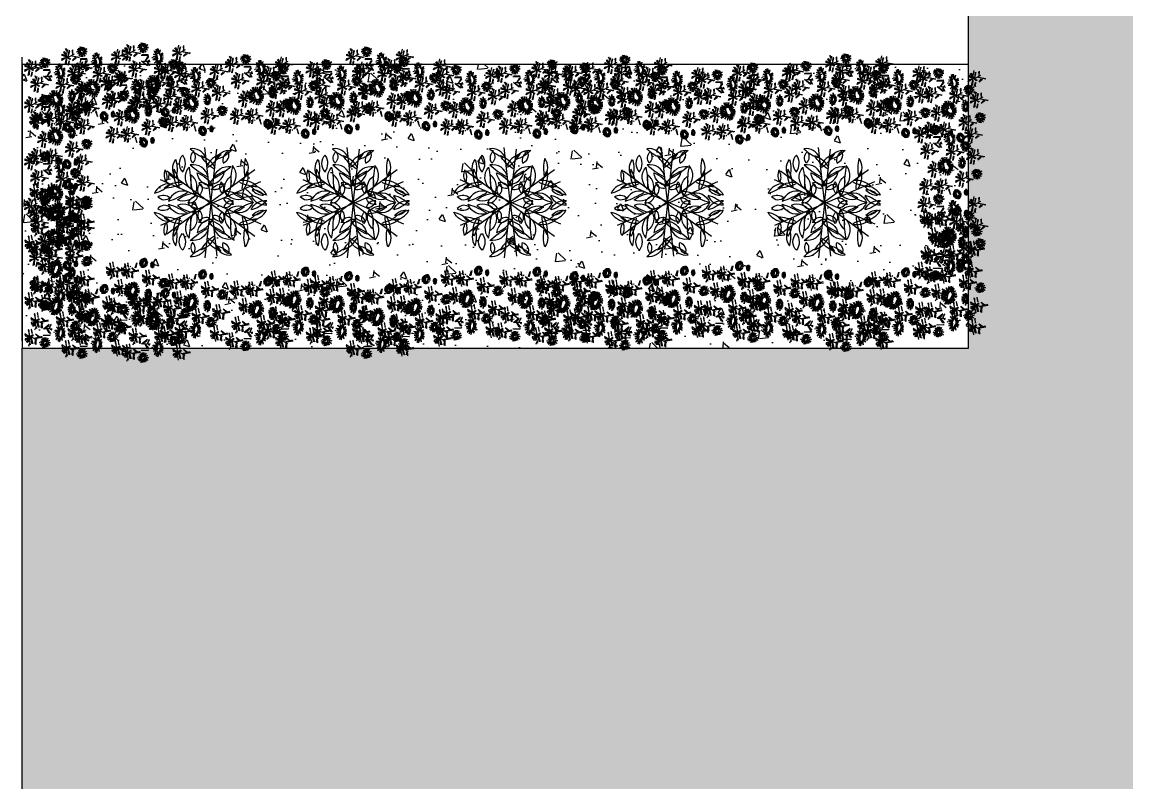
# Model space of a CAD drawing. Header units: millimetres. Extents: x 2508 to 2607, y 837 to 997.
# Drawn here: x 2524.72 to 2530.56, y 957.7 to 961.72 of the extents above; entities that cross this region are included whole.
import ezdxf

# ---------------------------------------------------------------- set-up
doc = ezdxf.new("R2010")
doc.units = ezdxf.units.MM
doc.linetypes.add('DASHED', pattern=[19.05, 12.7, -6.35])

# ---------------------------------------------------------------- blocks, each defined once
blk = doc.blocks.new('mh')
at = {"color": 86, "linetype": 'Continuous'}
for p, q in [((998.5181, 665.3863), (998.5072, 665.3446)), ((998.5074, 665.3476), (998.5142, 665.3886)), ((998.3877, 665.3411), (998.3611, 665.3422)), ((998.3651, 665.3379), (998.3874, 665.3404)), ((998.4008, 665.316), (998.3664, 665.3261)), ((998.3842, 665.348), (998.4014, 665.3151)), ((998.4038, 665.3744), (998.3929, 665.3326)), ((998.3932, 665.3356), (998.3999, 665.3766)), ((998.4001, 665.3105), (998.4079, 665.3292)), ((998.4115, 665.3249), (998.4008, 665.3125)), ((998.4026, 665.3518), (998.416, 665.3392)), ((998.4168, 665.3406), (998.403, 665.3584)), ((998.4079, 665.3292), (998.4115, 665.3249)), ((998.4429, 665.3166), (998.4188, 665.3214)), ((998.4199, 665.3215), (998.4407, 665.3192)), ((998.4404, 665.3229), (998.4426, 665.3204)), ((998.4671, 665.3166), (998.4815, 665.3224)), ((998.4828, 665.3226), (998.4696, 665.3156)), ((998.4727, 665.3256), (998.4979, 665.3202)), ((998.502, 665.3531), (998.4754, 665.3542)), ((998.4754, 665.3542), (998.4794, 665.3499)), ((998.4794, 665.3499), (998.5017, 665.3524)), ((998.5151, 665.328), (998.4807, 665.3381)), ((998.4807, 665.3381), (998.4813, 665.3327)), ((998.4813, 665.3327), (998.514, 665.3279)), ((998.5158, 665.3261), (998.486, 665.3119)), ((998.4875, 665.3041), (998.5137, 665.324)), ((998.4972, 665.2978), (998.5127, 665.3235)), ((998.4984, 665.36), (998.5156, 665.3271)), ((998.5137, 665.324), (998.5054, 665.2969)), ((998.5127, 665.3235), (998.5311, 665.2948)), ((998.5144, 665.3225), (998.5221, 665.3412)), ((998.5202, 665.298), (998.5144, 665.3225)), ((998.5258, 665.3369), (998.5151, 665.3245)), ((998.5172, 665.3704), (998.5169, 665.3638)), ((998.5169, 665.3638), (998.5302, 665.3512)), ((998.531, 665.3526), (998.5172, 665.3704)), ((998.5221, 665.3412), (998.5258, 665.3369)), ((998.5571, 665.3286), (998.5331, 665.3334)), ((998.5341, 665.3335), (998.5549, 665.3311)), ((998.6385, 665.3267), (998.6276, 665.285)), ((998.6278, 665.288), (998.6346, 665.3289)), ((998.3584, 665.3136), (998.3836, 665.3082)), ((998.367, 665.3207), (998.3997, 665.3159)), ((998.4016, 665.3141), (998.3718, 665.2999)), ((998.3733, 665.2921), (998.3994, 665.312)), ((998.383, 665.2858), (998.3985, 665.3115)), ((998.3912, 665.2849), (998.383, 665.2858)), ((998.3994, 665.312), (998.3912, 665.2849)), ((998.3985, 665.3115), (998.4169, 665.2829)), ((998.4059, 665.286), (998.4001, 665.3105)), ((998.4169, 665.2829), (998.4059, 665.286)), ((998.4062, 665.3081), (998.4347, 665.3056)), ((998.4383, 665.3007), (998.4066, 665.3081)), ((998.4347, 665.3056), (998.4383, 665.3007)), ((998.4407, 665.3192), (998.4429, 665.3166)), ((998.4958, 665.2774), (998.4849, 665.2357)), ((998.4851, 665.2386), (998.4919, 665.2796)), ((998.486, 665.3119), (998.4875, 665.3041)), ((998.5054, 665.2969), (998.4972, 665.2978)), ((998.5311, 665.2948), (998.5202, 665.298)), ((998.5205, 665.3201), (998.549, 665.3176)), ((998.5526, 665.3126), (998.5209, 665.3201)), ((998.549, 665.3176), (998.5526, 665.3126)), ((998.5931, 665.2659), (998.6183, 665.2605)), ((998.6224, 665.2934), (998.5958, 665.2945)), ((998.5958, 665.2945), (998.5998, 665.2903)), ((998.5998, 665.2903), (998.6221, 665.2928)), ((998.6355, 665.2684), (998.6011, 665.2785)), ((998.6011, 665.2785), (998.6017, 665.273)), ((998.6017, 665.273), (998.6344, 665.2682)), ((998.6363, 665.2665), (998.6064, 665.2523)), ((998.6079, 665.2444), (998.6341, 665.2644)), ((998.6176, 665.2381), (998.6331, 665.2639)), ((998.6188, 665.3004), (998.636, 665.2674)), ((998.6341, 665.2644), (998.6258, 665.2372)), ((998.6331, 665.2639), (998.6515, 665.2352)), ((998.6348, 665.2629), (998.6425, 665.2815)), ((998.6462, 665.2773), (998.6355, 665.2648)), ((998.6376, 665.3108), (998.6373, 665.3042)), ((998.6373, 665.3042), (998.6506, 665.2916)), ((998.6514, 665.293), (998.6376, 665.3108)), ((998.6425, 665.2815), (998.6462, 665.2773)), ((998.6775, 665.269), (998.6535, 665.2738)), ((998.6545, 665.2738), (998.6753, 665.2715)), ((998.6753, 665.2715), (998.6775, 665.269)), ((998.4448, 665.2077), (998.4592, 665.2134)), ((998.4605, 665.2136), (998.4473, 665.2066)), ((998.4504, 665.2166), (998.4756, 665.2112)), ((998.4797, 665.2441), (998.4531, 665.2452)), ((998.4531, 665.2452), (998.4571, 665.241)), ((998.4571, 665.241), (998.4794, 665.2434)), ((998.4928, 665.219), (998.4584, 665.2291)), ((998.4584, 665.2291), (998.459, 665.2237)), ((998.459, 665.2237), (998.4917, 665.2189)), ((998.4936, 665.2171), (998.4637, 665.2029)), ((998.4652, 665.1951), (998.4914, 665.2151)), ((998.4749, 665.1888), (998.4904, 665.2145)), ((998.4761, 665.2511), (998.4933, 665.2181)), ((998.4914, 665.2151), (998.4831, 665.1879)), ((998.4904, 665.2145), (998.5088, 665.1859)), ((998.4921, 665.2136), (998.4998, 665.2322)), ((998.4979, 665.189), (998.4921, 665.2136)), ((998.5035, 665.2279), (998.4928, 665.2155)), ((998.4949, 665.2615), (998.4946, 665.2549)), ((998.4946, 665.2549), (998.5079, 665.2422)), ((998.5087, 665.2437), (998.4949, 665.2615)), ((998.4982, 665.2111), (998.5267, 665.2086)), ((998.5303, 665.2037), (998.4986, 665.2112)), ((998.4998, 665.2322), (998.5035, 665.2279)), ((998.5348, 665.2197), (998.5108, 665.2244)), ((998.5118, 665.2245), (998.5326, 665.2222)), ((998.5267, 665.2086), (998.5303, 665.2037)), ((998.5326, 665.2222), (998.5348, 665.2197)), ((998.5875, 665.257), (998.6019, 665.2628)), ((998.6032, 665.2629), (998.59, 665.256)), ((998.6064, 665.2523), (998.6079, 665.2444)), ((998.6258, 665.2372), (998.6176, 665.2381)), ((998.6406, 665.2383), (998.6348, 665.2629)), ((998.6515, 665.2352), (998.6406, 665.2383)), ((998.6409, 665.2604), (998.6694, 665.2579)), ((998.673, 665.253), (998.6413, 665.2605)), ((998.6751, 665.2165), (998.6642, 665.1748)), ((998.6645, 665.1777), (998.6712, 665.2187)), ((998.6694, 665.2579), (998.673, 665.253)), ((998.6883, 665.198), (998.7149, 665.2075)), ((998.7145, 665.208), (998.689, 665.2028)), ((998.4127, 665.1544), (998.4093, 665.1525)), ((998.4093, 665.1525), (998.4103, 665.1194)), ((998.4115, 665.1164), (998.4127, 665.1544)), ((998.4438, 665.1374), (998.4206, 665.1561)), ((998.4206, 665.1561), (998.4212, 665.1492)), ((998.4212, 665.1492), (998.4449, 665.1359)), ((998.4248, 665.178), (998.4273, 665.1729)), ((998.4373, 665.1601), (998.4442, 665.1535)), ((998.4439, 665.1544), (998.4398, 665.1624)), ((998.4686, 665.1491), (998.4434, 665.1186)), ((998.445, 665.1537), (998.4443, 665.128)), ((998.4449, 665.1543), (998.4455, 665.1637)), ((998.4477, 665.1501), (998.4671, 665.1594)), ((998.4656, 665.156), (998.4485, 665.1492)), ((998.4606, 665.1452), (998.4686, 665.1491)), ((998.4637, 665.2029), (998.4652, 665.1951)), ((998.4671, 665.1594), (998.4656, 665.156)), ((998.4831, 665.1879), (998.4749, 665.1888)), ((998.5088, 665.1859), (998.4979, 665.189)), ((998.5719, 665.1476), (998.5454, 665.1487)), ((998.5454, 665.1487), (998.5493, 665.1445)), ((998.5493, 665.1445), (998.5717, 665.1469)), ((998.5684, 665.1546), (998.5856, 665.1216)), ((998.588, 665.1809), (998.5771, 665.1392)), ((998.5774, 665.1421), (998.5842, 665.1831)), ((998.5872, 665.165), (998.5868, 665.1584)), ((998.5868, 665.1584), (998.6002, 665.1457)), ((998.601, 665.1472), (998.5872, 665.165)), ((998.6297, 665.1557), (998.6549, 665.1503)), ((998.659, 665.1832), (998.6324, 665.1843)), ((998.6364, 665.1801), (998.6587, 665.1825)), ((998.6721, 665.1581), (998.6377, 665.1682)), ((998.6383, 665.1628), (998.671, 665.158)), ((998.6729, 665.1562), (998.643, 665.142)), ((998.6446, 665.1342), (998.6707, 665.1542)), ((998.6543, 665.1279), (998.6697, 665.1536)), ((998.6555, 665.1902), (998.6727, 665.1572)), ((998.6707, 665.1542), (998.6624, 665.127)), ((998.6697, 665.1536), (998.6881, 665.125)), ((998.6714, 665.1527), (998.6792, 665.1713)), ((998.6772, 665.1281), (998.6714, 665.1527)), ((998.6828, 665.167), (998.6721, 665.1546)), ((998.6742, 665.2006), (998.6739, 665.194)), ((998.6739, 665.194), (998.6873, 665.1813)), ((998.6881, 665.1828), (998.6742, 665.2006)), ((998.6775, 665.1502), (998.706, 665.1477)), ((998.7096, 665.1428), (998.6779, 665.1503)), ((998.6792, 665.1713), (998.6828, 665.167)), ((998.689, 665.2028), (998.6883, 665.198)), ((998.7141, 665.1588), (998.6901, 665.1635)), ((998.6912, 665.1636), (998.712, 665.1613)), ((998.6923, 665.1765), (998.6962, 665.1723)), ((998.6975, 665.1604), (998.6981, 665.155)), ((998.706, 665.1477), (998.7096, 665.1428)), ((998.405, 665.1108), (998.3941, 665.0691)), ((998.3943, 665.0721), (998.4011, 665.113)), ((998.4041, 665.0949), (998.4038, 665.0883)), ((998.4038, 665.0883), (998.4171, 665.0757)), ((998.418, 665.0771), (998.4041, 665.0949)), ((998.4445, 665.123), (998.4606, 665.1452)), ((998.4744, 665.11), (998.4478, 665.1111)), ((998.4478, 665.1111), (998.4518, 665.1068)), ((998.4518, 665.1068), (998.4741, 665.1093)), ((998.4875, 665.0849), (998.4531, 665.095)), ((998.4531, 665.095), (998.4536, 665.0896)), ((998.4536, 665.0896), (998.4864, 665.0848)), ((998.4708, 665.1169), (998.488, 665.0839)), ((998.4905, 665.1432), (998.4796, 665.1015)), ((998.4798, 665.1045), (998.4866, 665.1454)), ((998.4868, 665.0794), (998.4945, 665.0981)), ((998.4982, 665.0938), (998.4875, 665.0813)), ((998.4896, 665.1273), (998.4893, 665.1207)), ((998.4893, 665.1207), (998.5026, 665.1081)), ((998.5034, 665.1095), (998.4896, 665.1273)), ((998.4945, 665.0981), (998.4982, 665.0938)), ((998.5295, 665.0855), (998.5055, 665.0903)), ((998.5065, 665.0903), (998.5273, 665.088)), ((998.5273, 665.088), (998.5295, 665.0855)), ((998.5371, 665.1112), (998.5515, 665.1169)), ((998.5528, 665.1171), (998.5395, 665.1101)), ((998.5427, 665.1201), (998.5678, 665.1147)), ((998.585, 665.1226), (998.5506, 665.1326)), ((998.5506, 665.1326), (998.5512, 665.1272)), ((998.5512, 665.1272), (998.5839, 665.1224)), ((998.5858, 665.1207), (998.556, 665.1064)), ((998.556, 665.1064), (998.5575, 665.0986)), ((998.5575, 665.0986), (998.5837, 665.1186)), ((998.5672, 665.0923), (998.5827, 665.118)), ((998.5754, 665.0914), (998.5672, 665.0923)), ((998.5837, 665.1186), (998.5754, 665.0914)), ((998.5827, 665.118), (998.6011, 665.0894)), ((998.5843, 665.1171), (998.5921, 665.1357)), ((998.5901, 665.0925), (998.5843, 665.1171)), ((998.5958, 665.1314), (998.5851, 665.119)), ((998.6011, 665.0894), (998.5901, 665.0925)), ((998.5905, 665.1146), (998.6189, 665.1121)), ((998.6226, 665.1072), (998.5908, 665.1147)), ((998.5921, 665.1357), (998.5958, 665.1314)), ((998.6271, 665.1232), (998.603, 665.128)), ((998.6041, 665.128), (998.6249, 665.1257)), ((998.6189, 665.1121), (998.6226, 665.1072)), ((998.6249, 665.1257), (998.6271, 665.1232)), ((998.6625, 665.104), (998.636, 665.1051)), ((998.636, 665.1051), (998.6399, 665.1009)), ((998.6399, 665.1009), (998.6623, 665.1034)), ((998.6756, 665.079), (998.6412, 665.0891)), ((998.6412, 665.0891), (998.6418, 665.0836)), ((998.643, 665.142), (998.6446, 665.1342)), ((998.6624, 665.127), (998.6543, 665.1279)), ((998.659, 665.111), (998.6762, 665.078)), ((998.6786, 665.1373), (998.6677, 665.0956)), ((998.668, 665.0986), (998.6748, 665.1395)), ((998.6749, 665.0735), (998.6827, 665.0921)), ((998.6881, 665.125), (998.6772, 665.1281)), ((998.6778, 665.1214), (998.6774, 665.1148)), ((998.6774, 665.1148), (998.6908, 665.1022)), ((998.6916, 665.1036), (998.6778, 665.1214)), ((998.6827, 665.0921), (998.6864, 665.0879)), ((998.684, 665.139), (998.6984, 665.1447)), ((998.6997, 665.1449), (998.6864, 665.1379)), ((998.354, 665.0411), (998.3684, 665.0469)), ((998.3697, 665.047), (998.3565, 665.0401)), ((998.3596, 665.05), (998.3848, 665.0446)), ((998.3889, 665.0775), (998.3623, 665.0786)), ((998.3623, 665.0786), (998.3663, 665.0744)), ((998.3663, 665.0744), (998.3886, 665.0769)), ((998.402, 665.0525), (998.3676, 665.0626)), ((998.3676, 665.0626), (998.3682, 665.0571)), ((998.3682, 665.0571), (998.4009, 665.0523)), ((998.4028, 665.0506), (998.3729, 665.0364)), ((998.3729, 665.0364), (998.3745, 665.0285)), ((998.3745, 665.0285), (998.4006, 665.0485)), ((998.3842, 665.0222), (998.3996, 665.048)), ((998.3853, 665.0845), (998.4025, 665.0515)), ((998.4006, 665.0485), (998.3923, 665.0213)), ((998.3996, 665.048), (998.418, 665.0193)), ((998.4013, 665.047), (998.409, 665.0656)), ((998.4071, 665.0224), (998.4013, 665.047)), ((998.4127, 665.0614), (998.402, 665.0489)), ((998.4074, 665.0445), (998.4359, 665.042)), ((998.4395, 665.0371), (998.4078, 665.0446)), ((998.409, 665.0656), (998.4127, 665.0614)), ((998.444, 665.0531), (998.42, 665.0579)), ((998.4211, 665.0579), (998.4419, 665.0556)), ((998.4359, 665.042), (998.4395, 665.0371)), ((998.4395, 665.0735), (998.4539, 665.0793)), ((998.4419, 665.0556), (998.444, 665.0531)), ((998.4552, 665.0795), (998.442, 665.0725)), ((998.4451, 665.0825), (998.4703, 665.0771)), ((998.4882, 665.083), (998.4584, 665.0688)), ((998.4584, 665.0688), (998.4599, 665.061)), ((998.4599, 665.061), (998.4861, 665.0809)), ((998.4696, 665.0547), (998.4851, 665.0804)), ((998.4778, 665.0538), (998.4696, 665.0547)), ((998.4861, 665.0809), (998.4778, 665.0538)), ((998.4851, 665.0804), (998.5035, 665.0517)), ((998.4926, 665.0549), (998.4868, 665.0794)), ((998.5035, 665.0517), (998.4926, 665.0549)), ((998.4929, 665.077), (998.5214, 665.0745)), ((998.525, 665.0695), (998.4933, 665.077)), ((998.5214, 665.0745), (998.525, 665.0695)), ((998.6277, 665.0676), (998.6421, 665.0734)), ((998.6434, 665.0735), (998.6301, 665.0665)), ((998.6333, 665.0765), (998.6585, 665.0711)), ((998.6418, 665.0836), (998.6745, 665.0788)), ((998.6764, 665.0771), (998.6466, 665.0629)), ((998.6466, 665.0629), (998.6481, 665.055)), ((998.6481, 665.055), (998.6743, 665.075)), ((998.6578, 665.0487), (998.6733, 665.0745)), ((998.666, 665.0478), (998.6578, 665.0487)), ((998.6743, 665.075), (998.666, 665.0478)), ((998.6733, 665.0745), (998.6917, 665.0458)), ((998.6807, 665.0489), (998.6749, 665.0735)), ((998.6864, 665.0879), (998.6757, 665.0754)), ((998.6917, 665.0458), (998.6807, 665.0489)), ((998.6811, 665.071), (998.7095, 665.0685)), ((998.7132, 665.0636), (998.6814, 665.0711)), ((998.7177, 665.0796), (998.6936, 665.0844)), ((998.6947, 665.0844), (998.7155, 665.0821)), ((998.7095, 665.0685), (998.7132, 665.0636)), ((998.7155, 665.0821), (998.7177, 665.0796)), ((998.3923, 665.0213), (998.3842, 665.0222)), ((998.418, 665.0193), (998.4071, 665.0224))]:
    blk.add_line(p, q, dxfattribs=at)
at = {"color": 50, "linetype": 'Continuous'}
for p, q in [((998.5966, 665.3483), (998.5805, 665.3447)), ((998.5805, 665.3447), (998.5944, 665.3433)), ((998.5944, 665.3433), (998.5808, 665.3359)), ((998.5808, 665.3359), (998.5935, 665.3407)), ((998.583, 665.3511), (998.5966, 665.3483)), ((998.5966, 665.351), (998.583, 665.3511)), ((998.5835, 665.3559), (998.5966, 665.351)), ((998.5964, 665.3553), (998.5835, 665.3559)), ((998.5859, 665.3623), (998.5964, 665.3553)), ((998.6017, 665.3574), (998.5859, 665.3623)), ((998.5935, 665.3407), (998.5889, 665.3268)), ((998.5889, 665.3268), (998.5979, 665.3379)), ((998.5917, 665.3731), (998.5998, 665.3562)), ((998.605, 665.3604), (998.5917, 665.3731)), ((998.5979, 665.3379), (998.5953, 665.3212)), ((998.5953, 665.3212), (998.5998, 665.3365)), ((998.5998, 665.3365), (998.6062, 665.3186)), ((998.6037, 665.3363), (998.616, 665.3251)), ((998.6062, 665.3186), (998.6037, 665.3363)), ((998.6058, 665.3753), (998.605, 665.3604)), ((998.6127, 665.3579), (998.6058, 665.3753)), ((998.6096, 665.3371), (998.627, 665.3312)), ((998.616, 665.3251), (998.6096, 665.3371)), ((998.6119, 665.342), (998.6336, 665.3438)), ((998.627, 665.3312), (998.6119, 665.342)), ((998.618, 665.3709), (998.6127, 665.3579)), ((998.6156, 665.3556), (998.618, 665.3709)), ((998.6305, 665.3634), (998.6156, 665.3556)), ((998.6156, 665.3464), (998.6339, 665.3521)), ((998.6336, 665.3438), (998.6156, 665.3464)), ((998.6301, 665.3353), (998.6165, 665.3399)), ((998.6177, 665.3517), (998.6305, 665.3634)), ((998.6339, 665.3521), (998.6177, 665.3517)), ((998.4503, 665.2885), (998.4342, 665.2848)), ((998.4342, 665.2848), (998.4481, 665.2834)), ((998.4481, 665.2834), (998.4345, 665.276)), ((998.4345, 665.276), (998.4472, 665.2808)), ((998.4367, 665.2912), (998.4503, 665.2885)), ((998.4503, 665.2911), (998.4367, 665.2912)), ((998.4372, 665.296), (998.4503, 665.2911)), ((998.4501, 665.2954), (998.4372, 665.296)), ((998.4396, 665.3024), (998.4501, 665.2954)), ((998.4554, 665.2975), (998.4396, 665.3024)), ((998.4472, 665.2808), (998.4427, 665.2669)), ((998.4427, 665.2669), (998.4516, 665.278)), ((998.4454, 665.3132), (998.4536, 665.2963)), ((998.4587, 665.3006), (998.4454, 665.3132)), ((998.4516, 665.278), (998.449, 665.2613)), ((998.449, 665.2613), (998.4535, 665.2767)), ((998.4535, 665.2767), (998.4599, 665.2587)), ((998.4574, 665.2764), (998.4697, 665.2652)), ((998.4599, 665.2587), (998.4574, 665.2764)), ((998.4595, 665.3155), (998.4587, 665.3006)), ((998.4664, 665.298), (998.4595, 665.3155)), ((998.4634, 665.2772), (998.4807, 665.2713)), ((998.4697, 665.2652), (998.4634, 665.2772)), ((998.4656, 665.2821), (998.4874, 665.2839)), ((998.4807, 665.2713), (998.4656, 665.2821)), ((998.4717, 665.311), (998.4664, 665.298)), ((998.4693, 665.2957), (998.4717, 665.311)), ((998.4843, 665.3036), (998.4693, 665.2957)), ((998.4693, 665.2865), (998.4876, 665.2922)), ((998.4874, 665.2839), (998.4693, 665.2865)), ((998.4838, 665.2754), (998.4703, 665.28)), ((998.4715, 665.2918), (998.4843, 665.3036)), ((998.4876, 665.2922), (998.4715, 665.2918)), ((998.5133, 665.2689), (998.5381, 665.2718)), ((998.5366, 665.2668), (998.5133, 665.2689)), ((998.5395, 665.2679), (998.5216, 665.255)), ((998.5216, 665.255), (998.5387, 665.2654)), ((998.5221, 665.2784), (998.5388, 665.2748)), ((998.5381, 665.2718), (998.5221, 665.2784)), ((998.531, 665.2838), (998.5409, 665.2764)), ((998.5388, 665.2748), (998.531, 665.2838)), ((998.5355, 665.2498), (998.5395, 665.2679)), ((998.5446, 665.2634), (998.5355, 665.2498)), ((998.5416, 665.2656), (998.5375, 665.2665)), ((998.538, 665.2672), (998.5381, 665.2695)), ((998.5386, 665.2662), (998.538, 665.2672)), ((998.5381, 665.2695), (998.5389, 665.2716)), ((998.5389, 665.2716), (998.5415, 665.2748)), ((998.5407, 665.2865), (998.5447, 665.277)), ((998.5409, 665.2764), (998.5407, 665.2865)), ((998.5415, 665.2748), (998.5428, 665.2755)), ((998.5468, 665.265), (998.5416, 665.2656)), ((998.5428, 665.2755), (998.5478, 665.2762)), ((998.547, 665.2474), (998.5446, 665.2634)), ((998.5447, 665.277), (998.5459, 665.2872)), ((998.5459, 665.2872), (998.5473, 665.2767)), ((998.5513, 665.265), (998.5468, 665.265)), ((998.5489, 665.264), (998.547, 665.2474)), ((998.5473, 665.2767), (998.5513, 665.2869)), ((998.5478, 665.2762), (998.5525, 665.2759)), ((998.5593, 665.2489), (998.5489, 665.264)), ((998.5513, 665.2869), (998.5524, 665.2763)), ((998.556, 665.2649), (998.5513, 665.265)), ((998.5524, 665.2763), (998.5597, 665.2853)), ((998.5525, 665.2759), (998.5578, 665.2725)), ((998.5545, 665.2646), (998.5593, 665.2489)), ((998.571, 665.2542), (998.5545, 665.2646)), ((998.5597, 665.2853), (998.556, 665.2764)), ((998.556, 665.2764), (998.5685, 665.2805)), ((998.5587, 665.2665), (998.556, 665.2649)), ((998.5576, 665.2677), (998.571, 665.2542)), ((998.5752, 665.2615), (998.5576, 665.2677)), ((998.5578, 665.2725), (998.5601, 665.2694)), ((998.5601, 665.2694), (998.5587, 665.2665)), ((998.5685, 665.2805), (998.5608, 665.2731)), ((998.5608, 665.2731), (998.5744, 665.2765)), ((998.5774, 665.2712), (998.5609, 665.2679)), ((998.5609, 665.2679), (998.5752, 665.2615)), ((998.5744, 665.2765), (998.5624, 665.2697)), ((998.5624, 665.2697), (998.5774, 665.2712)), ((998.6854, 665.2905), (998.6988, 665.292)), ((998.698, 665.2894), (998.6854, 665.2905)), ((998.6995, 665.2899), (998.6899, 665.283)), ((998.6899, 665.283), (998.6991, 665.2886)), ((998.6902, 665.2956), (998.6992, 665.2937)), ((998.6988, 665.292), (998.6902, 665.2956)), ((998.695, 665.2985), (998.7003, 665.2945)), ((998.6992, 665.2937), (998.695, 665.2985)), ((998.6974, 665.2802), (998.6995, 665.2899)), ((998.7023, 665.2875), (998.6974, 665.2802)), ((998.7007, 665.2887), (998.6985, 665.2892)), ((998.6987, 665.2896), (998.6988, 665.2908)), ((998.6991, 665.289), (998.6987, 665.2896)), ((998.6988, 665.2908), (998.6992, 665.2919)), ((998.6992, 665.2919), (998.7006, 665.2936)), ((998.7002, 665.2999), (998.7023, 665.2948)), ((998.7003, 665.2945), (998.7002, 665.2999)), ((998.7006, 665.2936), (998.7013, 665.294)), ((998.7035, 665.2884), (998.7007, 665.2887)), ((998.7013, 665.294), (998.704, 665.2944)), ((998.7023, 665.2948), (998.703, 665.3003)), ((998.7036, 665.2789), (998.7023, 665.2875)), ((998.703, 665.3003), (998.7037, 665.2947)), ((998.7059, 665.2884), (998.7035, 665.2884)), ((998.7046, 665.2878), (998.7036, 665.2789)), ((998.7037, 665.2947), (998.7059, 665.3001)), ((998.704, 665.2944), (998.7065, 665.2942)), ((998.7102, 665.2797), (998.7046, 665.2878)), ((998.7059, 665.3001), (998.7064, 665.2944)), ((998.7084, 665.2883), (998.7059, 665.2884)), ((998.7064, 665.2944), (998.7104, 665.2993)), ((998.7065, 665.2942), (998.7094, 665.2924)), ((998.7076, 665.2881), (998.7102, 665.2797)), ((998.7164, 665.2826), (998.7076, 665.2881)), ((998.7078, 665.2639), (998.7104, 665.2537)), ((998.7127, 665.255), (998.7078, 665.2639)), ((998.7104, 665.2993), (998.7084, 665.2945)), ((998.7084, 665.2945), (998.7151, 665.2967)), ((998.7098, 665.2892), (998.7084, 665.2883)), ((998.7093, 665.2898), (998.7164, 665.2826)), ((998.7187, 665.2865), (998.7093, 665.2898)), ((998.7094, 665.2924), (998.7106, 665.2907)), ((998.7106, 665.2907), (998.7098, 665.2892)), ((998.7106, 665.2643), (998.7127, 665.255)), ((998.7161, 665.2549), (998.7106, 665.2643)), ((998.7151, 665.2967), (998.711, 665.2927)), ((998.711, 665.2927), (998.7183, 665.2945)), ((998.7199, 665.2917), (998.711, 665.2899)), ((998.711, 665.2899), (998.7187, 665.2865)), ((998.7183, 665.2945), (998.7118, 665.2909)), ((998.7118, 665.2909), (998.7199, 665.2917)), ((998.7151, 665.2652), (998.7161, 665.2549)), ((998.7191, 665.2559), (998.7151, 665.2652)), ((998.7202, 665.2645), (998.7191, 665.2559)), ((998.7217, 665.2552), (998.7202, 665.2645)), ((998.3768, 665.2036), (998.3983, 665.2115)), ((998.3999, 665.2084), (998.3768, 665.2036)), ((998.3792, 665.1956), (998.3999, 665.2084)), ((998.4071, 665.2133), (998.3829, 665.2177)), ((998.3983, 665.2115), (998.3829, 665.2177)), ((998.4086, 665.2141), (998.399, 665.2311)), ((998.399, 665.2311), (998.4124, 665.2208)), ((998.4001, 665.206), (998.4022, 665.21)), ((998.4037, 665.2005), (998.4001, 665.206)), ((998.4035, 665.2111), (998.4022, 665.21)), ((998.4035, 665.2111), (998.4149, 665.2179)), ((998.4097, 665.233), (998.4184, 665.22)), ((998.4124, 665.2208), (998.4097, 665.233)), ((998.4149, 665.2179), (998.4199, 665.2192)), ((998.4184, 665.22), (998.4223, 665.232)), ((998.4199, 665.2192), (998.4252, 665.2195)), ((998.4223, 665.232), (998.4239, 665.2199)), ((998.4239, 665.2199), (998.4325, 665.2329)), ((998.4252, 665.2195), (998.4319, 665.2189)), ((998.4319, 665.2189), (998.4374, 665.2166)), ((998.4325, 665.2329), (998.4326, 665.2206)), ((998.4326, 665.2206), (998.4462, 665.2292)), ((998.4374, 665.2166), (998.442, 665.213)), ((998.4462, 665.2292), (998.438, 665.2175)), ((998.438, 665.2175), (998.4579, 665.2188)), ((998.4424, 665.206), (998.4385, 665.2043)), ((998.442, 665.213), (998.4433, 665.2091)), ((998.4585, 665.2097), (998.4421, 665.209)), ((998.4421, 665.209), (998.4595, 665.1983)), ((998.4433, 665.2091), (998.4424, 665.206)), ((998.4579, 665.2188), (998.446, 665.2143)), ((998.446, 665.2143), (998.4585, 665.2097)), ((998.5491, 665.1941), (998.5326, 665.2049)), ((998.5326, 665.2049), (998.5442, 665.1911)), ((998.5517, 665.1912), (998.5365, 665.2089)), ((998.5531, 665.1983), (998.5365, 665.2089)), ((998.5571, 665.1936), (998.5424, 665.2146)), ((998.5625, 665.1965), (998.5424, 665.2146)), ((998.5548, 665.2195), (998.5597, 665.2006)), ((998.564, 665.2029), (998.5548, 665.2195)), ((998.5602, 665.2202), (998.564, 665.2029)), ((998.5704, 665.2027), (998.5602, 665.2202)), ((998.5685, 665.2219), (998.5704, 665.2027)), ((998.5759, 665.2045), (998.5685, 665.2219)), ((998.578, 665.2206), (998.5759, 665.2045)), ((998.5807, 665.2032), (998.578, 665.2206)), ((998.59, 665.2161), (998.5807, 665.2032)), ((998.5844, 665.201), (998.59, 665.2161)), ((998.6024, 665.2097), (998.5844, 665.201)), ((998.587, 665.1968), (998.6024, 665.2097)), ((998.6995, 665.2445), (998.688, 665.2413)), ((998.688, 665.2413), (998.7002, 665.2416)), ((998.6887, 665.2471), (998.6995, 665.2445)), ((998.7004, 665.2468), (998.6887, 665.2471)), ((998.7002, 665.2416), (998.6889, 665.2361)), ((998.6889, 665.2361), (998.7006, 665.2384)), ((998.7006, 665.2384), (998.6894, 665.2321)), ((998.6894, 665.2321), (998.7026, 665.2372)), ((998.6928, 665.2522), (998.7004, 665.2468)), ((998.7021, 665.2486), (998.6928, 665.2522)), ((998.7019, 665.2521), (998.6958, 665.2561)), ((998.6958, 665.2561), (998.7021, 665.2486)), ((998.7026, 665.2372), (998.6964, 665.227)), ((998.6964, 665.227), (998.7053, 665.2368)), ((998.7019, 665.2536), (998.6979, 665.2582)), ((998.7021, 665.2556), (998.6979, 665.2582)), ((998.7027, 665.2589), (998.7011, 665.2613)), ((998.7028, 665.2598), (998.7011, 665.2613)), ((998.7053, 665.2368), (998.7017, 665.2229)), ((998.7017, 665.2229), (998.7062, 665.2362)), ((998.704, 665.2512), (998.7048, 665.2503)), ((998.704, 665.2508), (998.7048, 665.2503)), ((998.706, 665.2531), (998.7075, 665.2521)), ((998.7062, 665.2362), (998.7075, 665.2211)), ((998.7063, 665.2538), (998.7075, 665.2521)), ((998.7071, 665.2559), (998.7108, 665.2525)), ((998.7075, 665.2211), (998.7084, 665.2369)), ((998.7084, 665.2369), (998.7133, 665.2203)), ((998.7123, 665.2379), (998.7193, 665.2224)), ((998.7133, 665.2203), (998.7123, 665.2379)), ((998.7167, 665.2382), (998.7249, 665.2239)), ((998.7193, 665.2224), (998.7167, 665.2382)), ((998.7199, 665.2383), (998.7312, 665.2287)), ((998.7249, 665.2239), (998.7199, 665.2383)), ((998.7267, 665.2621), (998.7217, 665.2552)), ((998.7225, 665.2522), (998.722, 665.2493)), ((998.722, 665.2493), (998.7313, 665.2391)), ((998.7223, 665.2409), (998.7357, 665.2354)), ((998.7312, 665.2287), (998.7223, 665.2409)), ((998.7324, 665.2407), (998.7225, 665.2522)), ((998.7237, 665.254), (998.7267, 665.2621)), ((998.7333, 665.2587), (998.7237, 665.254)), ((998.7245, 665.2435), (998.7389, 665.2432)), ((998.7357, 665.2354), (998.7245, 665.2435)), ((998.7251, 665.2517), (998.7333, 665.2587)), ((998.7379, 665.2547), (998.7251, 665.2517)), ((998.7263, 665.2499), (998.7379, 665.2547)), ((998.7399, 665.2496), (998.7263, 665.2499)), ((998.7264, 665.2476), (998.7399, 665.2496)), ((998.7389, 665.2432), (998.7264, 665.2476)), ((998.735, 665.2359), (998.7331, 665.2386)), ((998.3575, 665.1521), (998.3656, 665.1353)), ((998.3707, 665.1395), (998.3575, 665.1521)), ((998.3716, 665.1544), (998.3707, 665.1395)), ((998.3784, 665.137), (998.3716, 665.1544)), ((998.3838, 665.1499), (998.3784, 665.137)), ((998.3977, 665.1983), (998.3792, 665.1956)), ((998.3814, 665.1347), (998.3838, 665.1499)), ((998.3894, 665.1842), (998.3977, 665.1983)), ((998.4118, 665.1979), (998.3894, 665.1842)), ((998.4102, 665.1992), (998.4037, 665.2005)), ((998.4157, 665.2017), (998.4062, 665.1817)), ((998.4062, 665.1817), (998.4118, 665.1979)), ((998.4176, 665.2002), (998.4102, 665.1992)), ((998.4179, 665.1795), (998.4157, 665.2017)), ((998.4194, 665.2005), (998.4176, 665.2002)), ((998.4207, 665.2006), (998.4179, 665.1795)), ((998.4194, 665.2005), (998.4305, 665.2028)), ((998.4217, 665.1999), (998.4293, 665.1812)), ((998.4285, 665.2024), (998.4368, 665.1778)), ((998.4286, 665.2024), (998.4293, 665.1812)), ((998.4296, 665.2023), (998.4292, 665.2007)), ((998.4303, 665.1995), (998.4295, 665.2026)), ((998.4385, 665.2043), (998.4305, 665.2028)), ((998.4362, 665.1929), (998.4358, 665.203)), ((998.4362, 665.1929), (998.4368, 665.1778)), ((998.4542, 665.1872), (998.438, 665.2012)), ((998.4397, 665.2046), (998.4542, 665.1872)), ((998.4595, 665.1983), (998.4397, 665.2046)), ((998.5395, 665.1834), (998.518, 665.1775)), ((998.518, 665.1775), (998.5408, 665.1779)), ((998.5194, 665.1883), (998.5395, 665.1834)), ((998.541, 665.1877), (998.5194, 665.1883)), ((998.5408, 665.1779), (998.5197, 665.1677)), ((998.5197, 665.1677), (998.5414, 665.1719)), ((998.5414, 665.1719), (998.5206, 665.1602)), ((998.5206, 665.1602), (998.5453, 665.1699)), ((998.527, 665.1976), (998.541, 665.1877)), ((998.5442, 665.1911), (998.527, 665.1976)), ((998.5453, 665.1699), (998.5336, 665.1507)), ((998.5336, 665.1507), (998.5503, 665.1691)), ((998.5503, 665.1691), (998.5435, 665.1432)), ((998.5435, 665.1432), (998.5519, 665.1679)), ((998.5478, 665.1957), (998.5492, 665.1941)), ((998.5478, 665.195), (998.5492, 665.1941)), ((998.5515, 665.1993), (998.5543, 665.1975)), ((998.5519, 665.1679), (998.5544, 665.1399)), ((998.5521, 665.2007), (998.5543, 665.1975)), ((998.5536, 665.2045), (998.5605, 665.1983)), ((998.5544, 665.1399), (998.556, 665.1692)), ((998.556, 665.1692), (998.5651, 665.1384)), ((998.5632, 665.1711), (998.5763, 665.1422)), ((998.5651, 665.1384), (998.5632, 665.1711)), ((998.5715, 665.1716), (998.5866, 665.1451)), ((998.5763, 665.1422), (998.5715, 665.1716)), ((998.5774, 665.1718), (998.5983, 665.154)), ((998.5866, 665.1451), (998.5774, 665.1718)), ((998.5819, 665.1767), (998.6068, 665.1664)), ((998.5983, 665.154), (998.5819, 665.1767)), ((998.586, 665.1816), (998.6128, 665.181)), ((998.6068, 665.1664), (998.586, 665.1816)), ((998.6108, 665.2023), (998.587, 665.1968)), ((998.5894, 665.1934), (998.6108, 665.2023)), ((998.6146, 665.1928), (998.5894, 665.1934)), ((998.5895, 665.1891), (998.6146, 665.1928)), ((998.6128, 665.181), (998.5895, 665.1891)), ((998.3623, 665.1274), (998.3463, 665.1238)), ((998.3463, 665.1238), (998.3602, 665.1223)), ((998.3602, 665.1223), (998.3466, 665.115)), ((998.3466, 665.115), (998.3592, 665.1198)), ((998.3488, 665.1302), (998.3623, 665.1274)), ((998.3624, 665.1301), (998.3488, 665.1302)), ((998.3492, 665.135), (998.3624, 665.1301)), ((998.3622, 665.1344), (998.3492, 665.135)), ((998.3517, 665.1413), (998.3622, 665.1344)), ((998.3674, 665.1365), (998.3517, 665.1413)), ((998.3592, 665.1198), (998.3547, 665.1059)), ((998.3547, 665.1059), (998.3637, 665.117)), ((998.3637, 665.117), (998.3611, 665.1003)), ((998.3611, 665.1003), (998.3656, 665.1156)), ((998.3656, 665.1156), (998.3719, 665.0976)), ((998.3695, 665.1153), (998.3817, 665.1042)), ((998.3719, 665.0976), (998.3695, 665.1153)), ((998.3754, 665.1161), (998.3927, 665.1103)), ((998.3817, 665.1042), (998.3754, 665.1161)), ((998.3776, 665.1211), (998.3994, 665.1228)), ((998.3927, 665.1103), (998.3776, 665.1211)), ((998.3963, 665.1425), (998.3814, 665.1347)), ((998.3814, 665.1255), (998.3997, 665.1312)), ((998.3994, 665.1228), (998.3814, 665.1255)), ((998.3958, 665.1143), (998.3823, 665.119)), ((998.3835, 665.1308), (998.3963, 665.1425)), ((998.3997, 665.1312), (998.3835, 665.1308))]:
    blk.add_line(p, q, dxfattribs=at)
for points in [[(998.5995, 665.3481), (998.5997, 665.3498), (998.6013, 665.3519), (998.6047, 665.3545), (998.6104, 665.3547), (998.6136, 665.3525), (998.6122, 665.349), (998.611, 665.345), (998.6082, 665.3403), (998.6035, 665.3394), (998.5998, 665.3396), (998.597, 665.3431), (998.5985, 665.3472), (998.6001, 665.3495)], [(998.4532, 665.2882), (998.4534, 665.2899), (998.455, 665.2921), (998.4584, 665.2946), (998.4641, 665.2948), (998.4674, 665.2926), (998.4659, 665.2891), (998.4647, 665.2851), (998.462, 665.2805), (998.4572, 665.2795), (998.4535, 665.2797), (998.4507, 665.2832), (998.4522, 665.2873), (998.4538, 665.2897)], [(998.7106, 665.2508), (998.7132, 665.2523), (998.7153, 665.2535), (998.7197, 665.2536), (998.7226, 665.2518), (998.7244, 665.2497), (998.7238, 665.246), (998.7216, 665.2418), (998.7183, 665.2406), (998.7132, 665.2395), (998.7093, 665.2383), (998.7042, 665.2375), (998.7014, 665.242), (998.7025, 665.2462), (998.7058, 665.2487)], [(998.7106, 665.2508), (998.7098, 665.2506), (998.7093, 665.2502), (998.7088, 665.2499), (998.7084, 665.2495), (998.7077, 665.2492), (998.7068, 665.2489), (998.7058, 665.2486), (998.7058, 665.2487)], [(998.56, 665.1951), (998.5648, 665.1979), (998.5689, 665.2001), (998.577, 665.2002), (998.5825, 665.197), (998.5857, 665.193), (998.5846, 665.1861), (998.5806, 665.1783), (998.5744, 665.1762), (998.565, 665.1741), (998.5576, 665.1718), (998.5482, 665.1703), (998.5429, 665.1788), (998.5449, 665.1866), (998.5511, 665.1912)], [(998.56, 665.1951), (998.5587, 665.1948), (998.5577, 665.194), (998.5568, 665.1935), (998.5559, 665.1927), (998.5547, 665.1921), (998.5529, 665.1916), (998.5512, 665.1911), (998.5511, 665.1912)], [(998.3653, 665.1271), (998.3655, 665.1289), (998.3671, 665.131), (998.3704, 665.1336), (998.3762, 665.1338), (998.3794, 665.1315), (998.378, 665.128), (998.3768, 665.124), (998.374, 665.1194), (998.3692, 665.1185), (998.3655, 665.1187), (998.3628, 665.1222), (998.3643, 665.1263), (998.3658, 665.1286)]]:
    blk.add_lwpolyline(points, dxfattribs=at)
blk = doc.blocks.new('fsfsff')
for q in [(109.458, 59.112), (110.301, 58.839), (108.8, 58.519), (108.984, 57.652), (110.485, 57.972), (109.827, 57.379)]:
    blk.add_line((109.642, 58.245), q)
for centre, radius, start, end in [((109.676, 58.94), 0.21, 102.2233, 159.8114), ((109.413, 59.242), 0.24, 286.0238, 336.0109), ((109.277, 58.825), 0.249, 29.75, 102.0497), ((109.602, 59.523), 0.591, 230.3878, 259.0632), ((109.874, 58.692), 0.372, 113.3521, 160.9965), ((109.143, 59.304), 0.643, 308.197, 335.0866), ((109.962, 58.862), 0.196, 80.709, 169.1064), ((109.774, 59.13), 0.232, 268.6571, 341.1583), ((110.729, 58.92), 0.591, 170.3878, 199.0632), ((109.962, 58.852), 0.249, 329.75, 42.0497), ((109.215, 58.883), 0.161, 181.7015, 259.7406), ((109.05, 58.741), 0.137, 352.8639, 88.5782), ((109.321, 58.569), 0.248, 17.2702, 105.7188), ((110.09, 59.951), 1.417, 233.8113, 247.5003), ((111.344, 58.71), 1.417, 173.8113, 187.5003), ((109.762, 58.685), 0.248, 317.2702, 45.7188), ((109.371, 58.669), 0.372, 173.3521, 220.9965), ((108.476, 58.343), 0.643, 8.197, 35.0866), ((109.752, 58.611), 0.472, 175.1527, 215.9348), ((109.156, 58.445), 0.241, 332.4729, 58.6145), ((110.014, 58.333), 0.472, 115.1527, 155.9348), ((109.572, 58.766), 0.241, 272.4729, 358.6145), ((110.31, 59.207), 0.643, 248.197, 275.0866), ((110.145, 58.268), 0.372, 53.3521, 100.9965), ((108.97, 58.215), 0.249, 89.75, 162.0497), ((108.528, 58.845), 0.591, 290.3878, 319.0632), ((109.469, 58.395), 0.146, 30.9077, 110.1073), ((109.539, 58.593), 0.134, 206.5427, 294.4723), ((109.891, 58.509), 0.134, 146.5427, 234.4723), ((109.686, 58.47), 0.146, 330.9077, 50.1073), ((109.904, 57.967), 0.472, 55.1527, 95.9348), ((110.059, 58.566), 0.241, 212.4729, 298.6145), ((110.392, 58.347), 0.161, 61.7015, 139.7406), ((110.351, 58.56), 0.137, 232.8639, 328.5782), ((109.202, 58.129), 0.248, 77.2702, 165.7188), ((108.389, 59.486), 1.417, 293.8113, 307.5003), ((109.426, 58.17), 0.146, 90.9077, 170.1073), ((109.29, 58.329), 0.134, 266.5427, 354.4723), ((109.995, 58.161), 0.134, 86.5427, 174.4723), ((109.859, 58.32), 0.146, 270.9077, 350.1073), ((110.083, 58.362), 0.248, 257.2702, 345.7188), ((110.896, 57.005), 1.417, 113.8113, 127.5003), ((108.941, 57.96), 0.146, 90.9077, 170.1073), ((108.805, 58.119), 0.134, 266.5427, 354.4723), ((109.226, 57.924), 0.241, 32.4729, 118.6145), ((109.381, 58.523), 0.472, 235.1527, 275.9348), ((109.599, 58.02), 0.146, 150.9077, 230.1073), ((109.393, 57.982), 0.134, 326.5427, 54.4723), ((110.129, 58.046), 0.241, 152.4729, 238.6145), ((109.532, 57.88), 0.472, 355.1527, 35.9348), ((109.914, 57.822), 0.372, 353.3521, 40.9965), ((110.742, 57.646), 0.591, 110.3878, 139.0632), ((110.3, 58.276), 0.249, 269.75, 342.0497), ((108.975, 57.283), 0.643, 68.197, 95.0866), ((109.14, 58.222), 0.372, 233.3521, 280.9965), ((109.523, 57.805), 0.248, 137.2702, 225.7188), ((107.941, 57.78), 1.417, 353.8113, 7.5003), ((109.271, 58.158), 0.472, 295.1527, 335.9348), ((109.713, 57.724), 0.241, 92.4729, 178.6145), ((109.746, 57.898), 0.134, 26.5427, 114.4723), ((109.816, 58.095), 0.146, 210.9077, 290.1073), ((110.809, 58.148), 0.643, 188.197, 215.0866), ((109.323, 57.639), 0.249, 149.75, 222.0497), ((108.556, 57.571), 0.591, 350.3878, 19.0632), ((109.964, 57.922), 0.248, 197.2702, 285.7188), ((109.195, 56.54), 1.417, 53.8113, 67.5003), ((110.318, 57.648), 0.249, 149.75, 222.0497), ((109.551, 57.58), 0.591, 350.3878, 19.0632), ((110.421, 57.754), 0.24, 166.0238, 216.0109), ((110.027, 57.678), 0.21, 342.2233, 39.8114), ((110.142, 57.186), 0.643, 128.197, 155.0866), ((109.411, 57.799), 0.372, 293.3521, 340.9965), ((110.005, 57.678), 0.249, 209.75, 282.0497), ((109.681, 56.98), 0.591, 50.3878, 79.0632)]:
    blk.add_arc(centre, radius, start, end)

msp = doc.modelspace()

# ---------------------------------------------------------------- hatches: boundary and pattern name
h = msp.add_hatch()
h.set_pattern_fill('AR-HBONE', color=256, scale=0.0009, style=0)
h.set_pattern_definition([(45, (-539.30413, -278.19113), (1e-17, 0.1293156881), [0.27432, -0.09144]), (135, (-539.23947, -278.12647), (1e-17, 0.1293156881), [0.27432, -0.09144])])
edge = h.paths.add_edge_path()
edge.add_line((2524.719, 957.4996), (2524.719, 959.9996))
edge.add_line((2524.719, 959.9996), (2529.719, 959.9996))
edge.add_line((2529.719, 959.9996), (2529.719, 968.9996))
edge.add_line((2529.719, 968.9996), (2530.719, 968.9996))
edge.add_line((2530.719, 968.9996), (2530.719, 959.9996))
edge.add_line((2530.719, 959.9996), (2535.719, 959.9996))
edge.add_line((2535.719, 959.9996), (2535.719, 957.4996))
edge.add_line((2535.719, 957.4996), (2530.719, 957.4996))
edge.add_line((2530.719, 957.4996), (2530.719, 948.4996))
edge.add_line((2530.719, 948.4996), (2529.719, 948.4996))
edge.add_line((2529.719, 948.4996), (2529.719, 957.4996))
edge.add_line((2529.719, 957.4996), (2524.719, 957.4996))
edge.add_line((2524.719, 957.4996), (2524.719, 959.9996))
h = msp.add_hatch()
h.set_pattern_fill('AR-CONC', color=251, scale=0.002, angle=-90, style=0)
h.set_pattern_definition([(320, (1271.53486, 4057.10245), (-0.03187817, -0.364369338), [0.0381, -0.4191]), (265, (1271.53486, 4057.10245), (0.382113286, 0.07048565), [0.03048, -0.33528]), (10.451, (1271.5322, 4057.07208), (0.350233376, -0.293885003), [0.03238, -0.35618]), (316.1842, (1271.63646, 4057.10245), (-0.084084656, -0.54215808), [0.05715, -0.62865]), (6.6356, (1271.62945, 4057.05727), (0.49485111, -0.47480847), [0.04857, -0.53427]), (261.184, (1271.63646, 4057.10245), (0.49485024, -0.47480921), [0.04572, -0.50292]), (291, (1271.61106, 4057.05165), (-0.204531037, -0.30322976), [0.0381, -0.4191]), (236, (1271.61106, 4057.05165), (0.368375932, -0.123604057), [0.03048, -0.33528]), (341.4514, (1271.594, 4057.02638), (0.163845715, -0.42683298), [0.03238, -0.35618]), (307.5, (1271.53486, 4057.10245), (0.169110078, -0.0061772065), [0, -0.331216, 0, -0.34036, 0, -0.33655]), (277.5, (1271.53486, 4057.10245), (0.20036115, -0.133639325), [0, -0.194056, 0, -0.323596, 0, -0.12827]), (237.5, (1271.53486, 4057.21573), (-0.011457488, -0.2711811903), [0, -0.127, 0, -0.39624, 0, -0.52578]), (227.5, (1271.53486, 4057.26653), (0.050852982, -0.296258363), [0, -0.1651, 0, -0.263144, 0, -0.37338])])
h.paths.add_polyline_path([(2529.719, 959.9996), (2529.719, 961.4996), (2524.719, 961.4996), (2524.719, 959.9996)])

# ---------------------------------------------------------------- linework, layer by layer
for p, q in [((2524.719, 960.0379), (2524.719, 961.5379)), ((2529.719, 961.4996), (2524.719, 961.4996)), ((2524.719, 961.4996), (2524.719, 959.9996)), ((2529.719, 959.9996), (2529.719, 961.4996)), ((2524.719, 957.4996), (2524.719, 959.9996)), ((2524.719, 959.9996), (2529.719, 959.9996)), ((2524.719, 957.4996), (2524.719, 959.9996))]:
    msp.add_line(p, q)
at = {"linetype": 'DASHED', "ltscale": 0.7}
msp.add_line((2529.719, 961.4996), (2524.719, 961.4996), dxfattribs=at)
msp.add_line((2529.719, 961.4996), (2524.719, 961.4996), dxfattribs=at)
msp.add_line((2529.719, 961.4996), (2524.719, 961.4996), dxfattribs=at)
msp.add_line((2529.719, 961.4996), (2524.719, 961.4996), dxfattribs=at)
msp.add_lwpolyline([(2524.719, 957.4996), (2524.719, 959.9996), (2529.719, 959.9996), (2529.719, 968.9996), (2530.719, 968.9996), (2530.719, 959.9996), (2535.719, 959.9996), (2535.719, 957.4996), (2530.719, 957.4996), (2530.719, 948.4996), (2529.719, 948.4996), (2529.719, 957.4996), (2524.719, 957.4996), (2524.719, 959.9996)])
msp.add_lwpolyline([(2524.719, 961.4996), (2524.719, 959.9996), (2529.719, 959.9996), (2529.719, 961.4996)], close=True)

# ---------------------------------------------------------------- block references
at = {"rotation": 270}
for p in [(1859.909, 1959.939), (1860.2318, 1959.9603), (1861.4126, 1959.939), (1859.7135, 1959.8807), (1860.774, 1959.8989), (1861.6104, 1959.8872), (1862.7767, 1959.8944), (1863.9454, 1959.9027), (1860.4295, 1959.8618), (1860.9718, 1959.8471), (1861.2006, 1959.8715), (1861.8861, 1959.8422), (1862.1957, 1959.8473), (1862.393, 1959.8708), (1862.5657, 1959.8547), (1862.9745, 1959.8426), (1863.4532, 1959.8547), (1863.7345, 1959.8629), (1864.1432, 1959.8508), (1864.434, 1959.8253), (1860.1178, 1959.8011), (1863.2652, 1959.817), (1859.7135, 1959.6856), (1864.416, 1959.5271), (1859.7135, 1959.3848), (1859.7135, 1959.1491), (1864.4341, 1959.1593)]:
    msp.add_blockref('mh', p, dxfattribs=at)
for p, xscale, yscale, zscale, rotation in [((2520.3248, 920.5743), 0.3266836036667008, 0.3266836036667008, 0.3266836036667008, 54.38299945028687), ((2520.3248, 1000.9632), -0.3266836036667008, 0.326683603666701, 0.326683603666701, 125.6170005497132), ((2521.0773, 920.5743), 0.3266836036667008, 0.3266836036667008, 0.3266836036667008, 54.38299945028687), ((2521.0773, 1000.9632), -0.3266836036667008, 0.326683603666701, 0.326683603666701, 125.6170005497132), ((2521.9069, 920.5743), 0.3266836036667008, 0.3266836036667008, 0.3266836036667008, 54.38299945028687), ((2521.9069, 1000.9632), -0.3266836036667008, 0.326683603666701, 0.326683603666701, 125.6170005497132), ((2522.7376, 920.5743), 0.3266836036667008, 0.3266836036667008, 0.3266836036667008, 54.38299945028687), ((2522.7376, 1000.9632), -0.3266836036667008, 0.326683603666701, 0.326683603666701, 125.6170005497132), ((2523.5672, 920.5743), 0.3266836036667008, 0.3266836036667008, 0.3266836036667008, 54.38299945028687), ((2523.5672, 1000.9632), -0.3266836036667008, 0.326683603666701, 0.326683603666701, 125.6170005497132)]:
    msp.add_blockref('fsfsff', p, dxfattribs=dict(xscale=xscale, yscale=yscale, zscale=zscale, rotation=rotation))
at = {"xscale": -1, "rotation": 270}
for p in [(1859.7135, -37.8473), (1864.416, -37.9896), (1859.7135, -38.1481), (1860.1178, -38.2635), (1860.9718, -38.3095), (1861.8861, -38.3047), (1862.1957, -38.3098), (1862.9745, -38.3051), (1863.2652, -38.2795), (1864.1432, -38.3133), (1864.434, -38.2878), (1859.7135, -38.3432), (1860.4295, -38.3243), (1860.774, -38.3614), (1861.2006, -38.334), (1861.6104, -38.3496), (1862.393, -38.3332), (1862.5657, -38.3172), (1862.7767, -38.3569), (1863.4532, -38.3172), (1863.7345, -38.3254), (1863.9454, -38.3651), (1859.909, -38.4015), (1860.2318, -38.4228), (1861.4126, -38.4015)]:
    msp.add_blockref('mh', p, dxfattribs=at)

doc.saveas('drawing.dxf')
